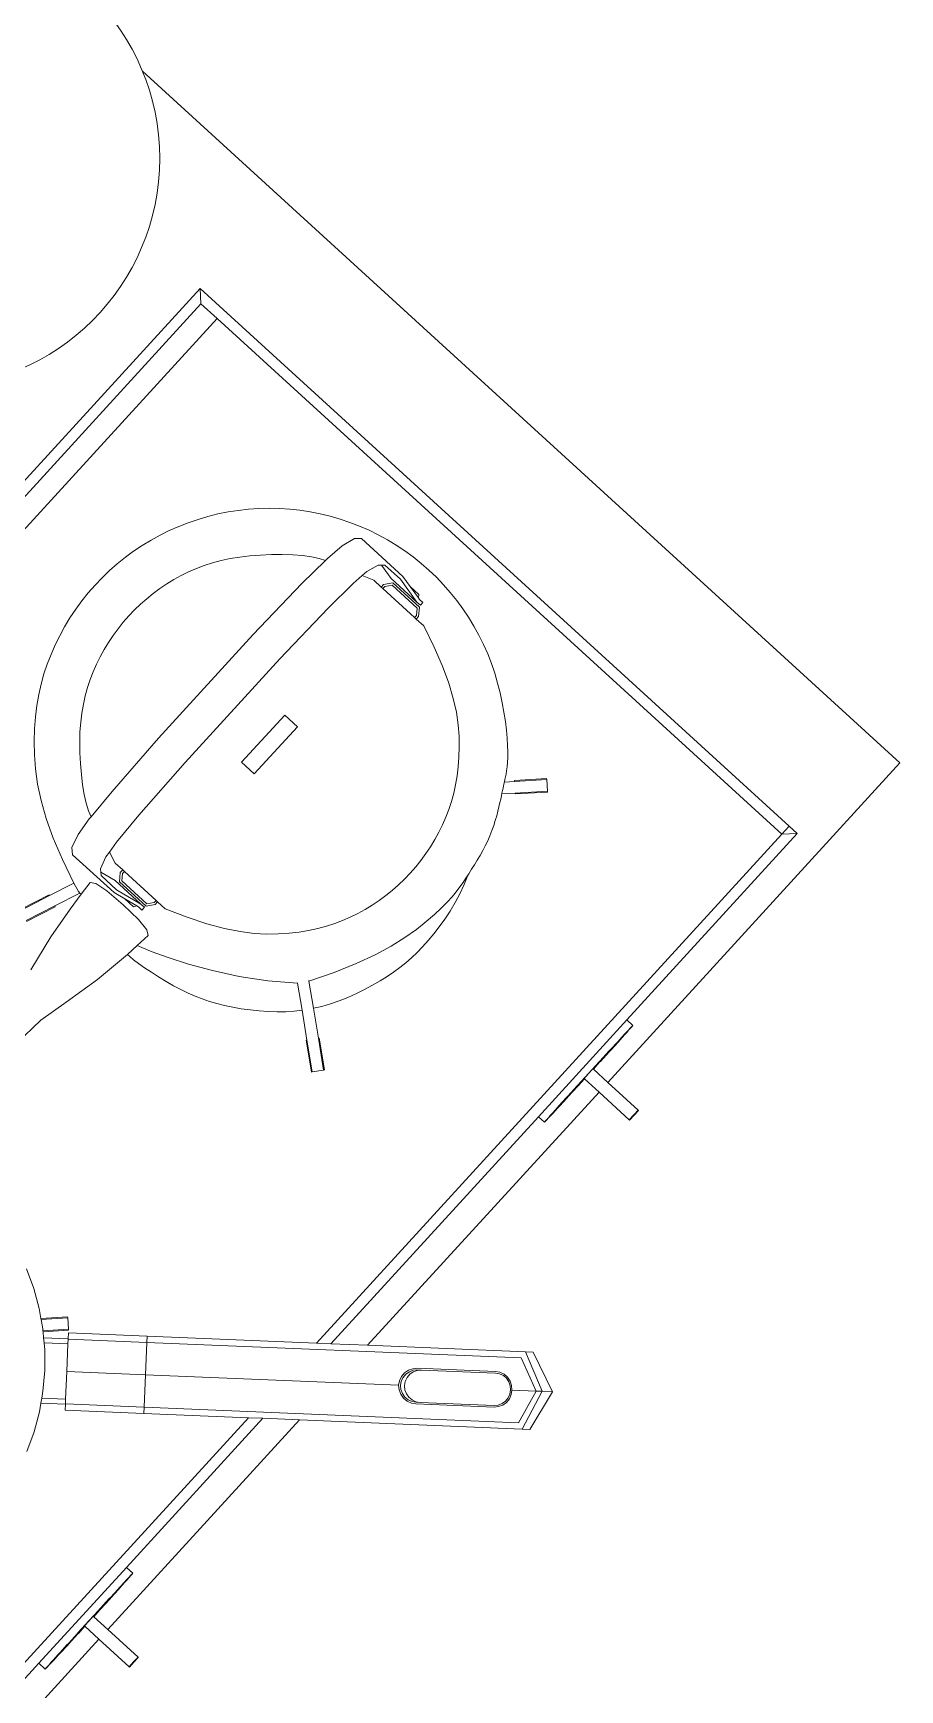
# Model space of a CAD drawing. Header units: metres. Extents: x 750 to 3116, y -341 to 1465.
# Drawn here: x 1589.602 to 1590.042, y 763.517 to 764.359 of the extents above; entities that cross this region are included whole.
import ezdxf

# ---------------------------------------------------------------- set-up
doc = ezdxf.new("R2010")
doc.units = ezdxf.units.M
doc.layers.add('Furniture', color=44, linetype='Continuous', lineweight=5)

# ---------------------------------------------------------------- blocks, each defined once
blk = doc.blocks.new('tea counter')
at = {"layer": 'Furniture'}
for p, q in [((11493480.83114, 4446056.69714), (11493480.83936, 4446056.71789)), ((11493480.86122, 4446056.7224), (11493480.83936, 4446056.71789)), ((11493480.84269, 4446056.71392), (11493480.83936, 4446056.71789)), ((11493480.86377, 4446056.71936), (11493480.84269, 4446056.71392)), ((11493480.84472, 4446056.7115), (11493480.86258, 4446056.71585)), ((11493480.86377, 4446056.71936), (11493480.86122, 4446056.7224)), ((11493480.98502, 4446056.57007), (11493480.86258, 4446056.71585)), ((11493480.86377, 4446056.71936), (11493480.93659, 4446056.63266)), ((11493480.83369, 4446056.6941), (11493480.84269, 4446056.71392)), ((11493480.84472, 4446056.7115), (11493480.83736, 4446056.69467)), ((11493480.84472, 4446056.7115), (11493480.84269, 4446056.71392)), ((11493480.84472, 4446056.7115), (11493480.8526, 4446056.70212)), ((11493480.8493, 4446056.69612), (11493480.84985, 4446056.69838)), ((11493480.84985, 4446056.69838), (11493480.85097, 4446056.70042)), ((11493480.85157, 4446056.70003), (11493480.85055, 4446056.69816)), ((11493480.85097, 4446056.70042), (11493480.8526, 4446056.70212)), ((11493480.85306, 4446056.70157), (11493480.85157, 4446056.70003)), ((11493480.8526, 4446056.70212), (11493480.85455, 4446056.70343)), ((11493480.85484, 4446056.70277), (11493480.85306, 4446056.70157)), ((11493480.85455, 4446056.70343), (11493480.85676, 4446056.70419)), ((11493480.85685, 4446056.70346), (11493480.85484, 4446056.70277)), ((11493480.85676, 4446056.70419), (11493480.85908, 4446056.70433)), ((11493480.85897, 4446056.70359), (11493480.85685, 4446056.70346)), ((11493480.86104, 4446056.70316), (11493480.85897, 4446056.70359)), ((11493480.85908, 4446056.70433), (11493480.86136, 4446056.70386)), ((11493480.86293, 4446056.70219), (11493480.86104, 4446056.70316)), ((11493480.86136, 4446056.70386), (11493480.86343, 4446056.7028)), ((11493480.8645, 4446056.70076), (11493480.86293, 4446056.70219)), ((11493480.86343, 4446056.7028), (11493480.86512, 4446056.70126)), ((11493480.88871, 4446056.67193), (11493480.8645, 4446056.70076)), ((11493480.86512, 4446056.70126), (11493480.89067, 4446056.67084)), ((11493480.83369, 4446056.6941), (11493480.83114, 4446056.69714)), ((11493480.83369, 4446056.6941), (11493480.88529, 4446056.63266)), ((11493480.9598, 4446056.54889), (11493480.83736, 4446056.69467)), ((11493480.84938, 4446056.6938), (11493480.8493, 4446056.69612)), ((11493480.85006, 4446056.69157), (11493480.84938, 4446056.6938)), ((11493480.85055, 4446056.69816), (11493480.85005, 4446056.6961)), ((11493480.85005, 4446056.6961), (11493480.85012, 4446056.69399)), ((11493480.85129, 4446056.68964), (11493480.85006, 4446056.69157)), ((11493480.85012, 4446056.69399), (11493480.85075, 4446056.69196)), ((11493480.85075, 4446056.69196), (11493480.85189, 4446056.69017)), ((11493480.85189, 4446056.69017), (11493480.8761, 4446056.66134)), ((11493480.87684, 4446056.65922), (11493480.85129, 4446056.68964)), ((11493480.88871, 4446056.67193), (11493480.88986, 4446056.67012)), ((11493480.88998, 4446056.67042), (11493480.88871, 4446056.67193)), ((11493480.88986, 4446056.67012), (11493480.89051, 4446056.66808)), ((11493480.89114, 4446056.66861), (11493480.88998, 4446056.67042)), ((11493480.8906, 4446056.66593), (11493480.89014, 4446056.66383)), ((11493480.89051, 4446056.66808), (11493480.8906, 4446056.66593)), ((11493480.89067, 4446056.67084), (11493480.8919, 4446056.6689)), ((11493480.89179, 4446056.66655), (11493480.89114, 4446056.66861)), ((11493480.8919, 4446056.66438), (11493480.89179, 4446056.66655)), ((11493480.8919, 4446056.6689), (11493480.89262, 4446056.66664)), ((11493480.89262, 4446056.66664), (11493480.89274, 4446056.66426)), ((11493480.87737, 4446056.65982), (11493480.8761, 4446056.66134)), ((11493480.87768, 4446056.65989), (11493480.8761, 4446056.66134)), ((11493480.87854, 4446056.65767), (11493480.87684, 4446056.65922)), ((11493480.87737, 4446056.65982), (11493480.87896, 4446056.65838)), ((11493480.87959, 4446056.6589), (11493480.87768, 4446056.65989)), ((11493480.88064, 4446056.65658), (11493480.87854, 4446056.65767)), ((11493480.87896, 4446056.65838), (11493480.88087, 4446056.65738)), ((11493480.88168, 4446056.65844), (11493480.87959, 4446056.6589)), ((11493480.88296, 4446056.65605), (11493480.88064, 4446056.65658)), ((11493480.88087, 4446056.65738), (11493480.88298, 4446056.6569)), ((11493480.88383, 4446056.65854), (11493480.88168, 4446056.65844)), ((11493480.88298, 4446056.6569), (11493480.88515, 4446056.65696)), ((11493480.88588, 4446056.65919), (11493480.88383, 4446056.65854)), ((11493480.88515, 4446056.65696), (11493480.88723, 4446056.65758)), ((11493480.88762, 4446056.65679), (11493480.88534, 4446056.65612)), ((11493480.88769, 4446056.66034), (11493480.88588, 4446056.65919)), ((11493480.88723, 4446056.65758), (11493480.88908, 4446056.65869)), ((11493480.88964, 4446056.65802), (11493480.88762, 4446056.65679)), ((11493480.88914, 4446056.66193), (11493480.88769, 4446056.66034)), ((11493480.88908, 4446056.65869), (11493480.8905, 4446056.66032)), ((11493480.89014, 4446056.66383), (11493480.88914, 4446056.66193)), ((11493480.8912, 4446056.6598), (11493480.88964, 4446056.65802)), ((11493480.88964, 4446056.65802), (11493480.97241, 4446056.55948)), ((11493480.8905, 4446056.66032), (11493480.89146, 4446056.66226)), ((11493480.89226, 4446056.66193), (11493480.8912, 4446056.6598)), ((11493480.89146, 4446056.66226), (11493480.8919, 4446056.66438)), ((11493480.89274, 4446056.66426), (11493480.89226, 4446056.66193)), ((11493480.70434, 4446056.6535), (11493480.70434, 4446056.6537)), ((11493480.70767, 4446056.6537), (11493480.70434, 4446056.6537)), ((11493480.70434, 4446056.6535), (11493480.70767, 4446056.65349)), ((11493480.70434, 4446056.6535), (11493480.70434, 4446056.63266)), ((11493480.71101, 4446056.6537), (11493480.70767, 4446056.6537)), ((11493480.70767, 4446056.65349), (11493480.71101, 4446056.6535)), ((11493480.71101, 4446056.6537), (11493480.71101, 4446056.6535)), ((11493480.71101, 4446056.6535), (11493480.71101, 4446056.63266)), ((11493480.88534, 4446056.65612), (11493480.88296, 4446056.65605)), ((11493481.08421, 4446056.65371), (11493481.08091, 4446056.6537)), ((11493481.08091, 4446056.6535), (11493481.08091, 4446056.6537)), ((11493481.08091, 4446056.6535), (11493481.08421, 4446056.6535)), ((11493481.08091, 4446056.6535), (11493481.08091, 4446056.63266)), ((11493481.08751, 4446056.6537), (11493481.08421, 4446056.65371)), ((11493481.08421, 4446056.6535), (11493481.08751, 4446056.6535)), ((11493481.08751, 4446056.6537), (11493481.08751, 4446056.6535)), ((11493481.08751, 4446056.6535), (11493481.08751, 4446056.63266)), ((11493480.48448, 4446056.11161), (11493480.48448, 4446056.63266)), ((11493480.70434, 4446056.63266), (11493480.48448, 4446056.63266)), ((11493480.70434, 4446056.63266), (11493480.70434, 4446056.6227)), ((11493480.88529, 4446056.63266), (11493480.71101, 4446056.63266)), ((11493480.71101, 4446056.63266), (11493480.71101, 4446056.6227)), ((11493480.88529, 4446056.63266), (11493480.8973, 4446056.61837)), ((11493481.08091, 4446056.63266), (11493480.93659, 4446056.63266)), ((11493480.93659, 4446056.63266), (11493480.9486, 4446056.61837)), ((11493481.08091, 4446056.63266), (11493481.08091, 4446056.62298)), ((11493481.08751, 4446056.63266), (11493481.08751, 4446056.62298)), ((11493481.08751, 4446056.63266), (11493481.66083, 4446056.63266)), ((11493480.67883, 4446056.62261), (11493480.67765, 4446056.62256)), ((11493480.68076, 4446056.62261), (11493480.67883, 4446056.62261)), ((11493480.68413, 4446056.62265), (11493480.68076, 4446056.62261)), ((11493480.6857, 4446056.62265), (11493480.68413, 4446056.62265)), ((11493480.69102, 4446056.62269), (11493480.6857, 4446056.62265)), ((11493480.69213, 4446056.62267), (11493480.69102, 4446056.62269)), ((11493480.69905, 4446056.62271), (11493480.69213, 4446056.62267)), ((11493480.69511, 4446056.62259), (11493480.69879, 4446056.62261)), ((11493480.69879, 4446056.62261), (11493480.70308, 4446056.62262)), ((11493480.69963, 4446056.62269), (11493480.69905, 4446056.62271)), ((11493480.70434, 4446056.6227), (11493480.69963, 4446056.62269)), ((11493480.70308, 4446056.62262), (11493480.70434, 4446056.62262)), ((11493480.70434, 4446056.6227), (11493480.70434, 4446056.62262)), ((11493480.70434, 4446056.62262), (11493480.70434, 4446056.62241)), ((11493480.71572, 4446056.62269), (11493480.71101, 4446056.6227)), ((11493480.71101, 4446056.6227), (11493480.71101, 4446056.62262)), ((11493480.71101, 4446056.62262), (11493480.71227, 4446056.62262)), ((11493480.71101, 4446056.62262), (11493480.71101, 4446056.62241)), ((11493480.71227, 4446056.62262), (11493480.71656, 4446056.62261)), ((11493480.71629, 4446056.62271), (11493480.71572, 4446056.62269)), ((11493480.72322, 4446056.62267), (11493480.71629, 4446056.62271)), ((11493480.71656, 4446056.62261), (11493480.72023, 4446056.62259)), ((11493480.72433, 4446056.62269), (11493480.72322, 4446056.62267)), ((11493480.72965, 4446056.62265), (11493480.72433, 4446056.62269)), ((11493480.73122, 4446056.62265), (11493480.72965, 4446056.62265)), ((11493480.73459, 4446056.62261), (11493480.73122, 4446056.62265)), ((11493480.73652, 4446056.62261), (11493480.73459, 4446056.62261)), ((11493480.7377, 4446056.62256), (11493480.73652, 4446056.62261)), ((11493481.05233, 4446056.62285), (11493481.05121, 4446056.6228)), ((11493481.05121, 4446056.61837), (11493481.05121, 4446056.6228)), ((11493481.05121, 4446056.6228), (11493481.05233, 4446056.62275)), ((11493481.05446, 4446056.62284), (11493481.05233, 4446056.62285)), ((11493481.05233, 4446056.62275), (11493481.05446, 4446056.62275)), ((11493481.05446, 4446056.62284), (11493481.05341, 4446056.6228)), ((11493481.05341, 4446056.6228), (11493481.05446, 4446056.62275)), ((11493481.05563, 4446056.6229), (11493481.05446, 4446056.62284)), ((11493481.05446, 4446056.62275), (11493481.05563, 4446056.6227)), ((11493481.05754, 4446056.62289), (11493481.05563, 4446056.6229)), ((11493481.05563, 4446056.6227), (11493481.05754, 4446056.62271)), ((11493481.06087, 4446056.62294), (11493481.05754, 4446056.62289)), ((11493481.05754, 4446056.62271), (11493481.06087, 4446056.62266)), ((11493481.06243, 4446056.62293), (11493481.06087, 4446056.62294)), ((11493481.06087, 4446056.62266), (11493481.06243, 4446056.62267)), ((11493481.06771, 4446056.62297), (11493481.06243, 4446056.62293)), ((11493481.06243, 4446056.62267), (11493481.06771, 4446056.62263)), ((11493481.06661, 4446056.6228), (11493481.06721, 4446056.62282)), ((11493481.06721, 4446056.62277), (11493481.06661, 4446056.6228)), ((11493481.06721, 4446056.62282), (11493481.06897, 4446056.62285)), ((11493481.06897, 4446056.62275), (11493481.06721, 4446056.62277)), ((11493481.06881, 4446056.62296), (11493481.06771, 4446056.62297)), ((11493481.06771, 4446056.62263), (11493481.06881, 4446056.62264)), ((11493481.07567, 4446056.62299), (11493481.06881, 4446056.62296)), ((11493481.06881, 4446056.62264), (11493481.07567, 4446056.62261)), ((11493481.06897, 4446056.62285), (11493481.07177, 4446056.62287)), ((11493481.07177, 4446056.62272), (11493481.06897, 4446056.62275)), ((11493481.07177, 4446056.62287), (11493481.07541, 4446056.62289)), ((11493481.07541, 4446056.62271), (11493481.07177, 4446056.62272)), ((11493481.07541, 4446056.62289), (11493481.07966, 4446056.6229)), ((11493481.07966, 4446056.6227), (11493481.07541, 4446056.62271)), ((11493481.07624, 4446056.62297), (11493481.07567, 4446056.62299)), ((11493481.07567, 4446056.62261), (11493481.07624, 4446056.62262)), ((11493481.08091, 4446056.62298), (11493481.07624, 4446056.62297)), ((11493481.07624, 4446056.62262), (11493481.08421, 4446056.6226)), ((11493481.07966, 4446056.6229), (11493481.08091, 4446056.6229)), ((11493481.08091, 4446056.6227), (11493481.07966, 4446056.6227)), ((11493481.08091, 4446056.62298), (11493481.08091, 4446056.6229)), ((11493481.08091, 4446056.6229), (11493481.08091, 4446056.6227)), ((11493481.08421, 4446056.62269), (11493481.08091, 4446056.6227)), ((11493481.08751, 4446056.6227), (11493481.08421, 4446056.62269)), ((11493481.08421, 4446056.6226), (11493481.09218, 4446056.62262)), ((11493481.09218, 4446056.62297), (11493481.08751, 4446056.62298)), ((11493481.08751, 4446056.62298), (11493481.08751, 4446056.6229)), ((11493481.08751, 4446056.6229), (11493481.08877, 4446056.6229)), ((11493481.08751, 4446056.6229), (11493481.08751, 4446056.6227)), ((11493481.08877, 4446056.6227), (11493481.08751, 4446056.6227)), ((11493481.08877, 4446056.6229), (11493481.09301, 4446056.62289)), ((11493481.09301, 4446056.62271), (11493481.08877, 4446056.6227)), ((11493481.09275, 4446056.62299), (11493481.09218, 4446056.62297)), ((11493481.09218, 4446056.62262), (11493481.09275, 4446056.62261)), ((11493481.09961, 4446056.62296), (11493481.09275, 4446056.62299)), ((11493481.09275, 4446056.62261), (11493481.09961, 4446056.62264)), ((11493481.09301, 4446056.62289), (11493481.09666, 4446056.62287)), ((11493481.09666, 4446056.62272), (11493481.09301, 4446056.62271)), ((11493481.09666, 4446056.62287), (11493481.09946, 4446056.62285)), ((11493481.09946, 4446056.62275), (11493481.09666, 4446056.62272)), ((11493481.09946, 4446056.62285), (11493481.10121, 4446056.62282)), ((11493481.10121, 4446056.62277), (11493481.09946, 4446056.62275)), ((11493481.10071, 4446056.62297), (11493481.09961, 4446056.62296)), ((11493481.09961, 4446056.62264), (11493481.10071, 4446056.62263)), ((11493481.10599, 4446056.62293), (11493481.10071, 4446056.62297)), ((11493481.10071, 4446056.62263), (11493481.10599, 4446056.62267)), ((11493481.10121, 4446056.62282), (11493481.10181, 4446056.6228)), ((11493481.10181, 4446056.6228), (11493481.10121, 4446056.62277)), ((11493481.10755, 4446056.62294), (11493481.10599, 4446056.62293)), ((11493481.10599, 4446056.62267), (11493481.10755, 4446056.62266)), ((11493481.11089, 4446056.62289), (11493481.10755, 4446056.62294)), ((11493481.10755, 4446056.62266), (11493481.11089, 4446056.62271)), ((11493481.11279, 4446056.6229), (11493481.11089, 4446056.62289)), ((11493481.11089, 4446056.62271), (11493481.11279, 4446056.6227)), ((11493481.11397, 4446056.62284), (11493481.11279, 4446056.6229)), ((11493481.11279, 4446056.6227), (11493481.11397, 4446056.62275)), ((11493481.11609, 4446056.62285), (11493481.11397, 4446056.62284)), ((11493481.11502, 4446056.6228), (11493481.11397, 4446056.62284)), ((11493481.11397, 4446056.62275), (11493481.11502, 4446056.6228)), ((11493481.11397, 4446056.62275), (11493481.11609, 4446056.62275)), ((11493481.11722, 4446056.6228), (11493481.11609, 4446056.62285)), ((11493481.11609, 4446056.62275), (11493481.11722, 4446056.6228)), ((11493481.11722, 4446056.61837), (11493481.11722, 4446056.6228)), ((11493480.54615, 4446056.6128), (11493480.54615, 4446056.61837)), ((11493480.55171, 4446056.6128), (11493480.54615, 4446056.61837)), ((11493480.67437, 4446056.61837), (11493480.54615, 4446056.61837)), ((11493480.67551, 4446056.62257), (11493480.67437, 4446056.62252)), ((11493480.67437, 4446056.61837), (11493480.67437, 4446056.62252)), ((11493480.67437, 4446056.62252), (11493480.67551, 4446056.62247)), ((11493480.74098, 4446056.61837), (11493480.67437, 4446056.61837)), ((11493480.67765, 4446056.62256), (11493480.67551, 4446056.62257)), ((11493480.67551, 4446056.62247), (11493480.67765, 4446056.62247)), ((11493480.67765, 4446056.62256), (11493480.67659, 4446056.62252)), ((11493480.67659, 4446056.62252), (11493480.67765, 4446056.62247)), ((11493480.67765, 4446056.62247), (11493480.67883, 4446056.62242)), ((11493480.67883, 4446056.62242), (11493480.68076, 4446056.62242)), ((11493480.68076, 4446056.62242), (11493480.68413, 4446056.62238)), ((11493480.68413, 4446056.62238), (11493480.6857, 4446056.62239)), ((11493480.6857, 4446056.62239), (11493480.69102, 4446056.62235)), ((11493480.68991, 4446056.62252), (11493480.69052, 4446056.62254)), ((11493480.69052, 4446056.62249), (11493480.68991, 4446056.62252)), ((11493480.69052, 4446056.62254), (11493480.69229, 4446056.62257)), ((11493480.69229, 4446056.62246), (11493480.69052, 4446056.62249)), ((11493480.69102, 4446056.62235), (11493480.69213, 4446056.62236)), ((11493480.69213, 4446056.62236), (11493480.69905, 4446056.62233)), ((11493480.69229, 4446056.62257), (11493480.69511, 4446056.62259)), ((11493480.69511, 4446056.62244), (11493480.69229, 4446056.62246)), ((11493480.69879, 4446056.62243), (11493480.69511, 4446056.62244)), ((11493480.70308, 4446056.62242), (11493480.69879, 4446056.62243)), ((11493480.69905, 4446056.62233), (11493480.69963, 4446056.62234)), ((11493480.69963, 4446056.62234), (11493480.70767, 4446056.62232)), ((11493480.70434, 4446056.62241), (11493480.70308, 4446056.62242)), ((11493480.70767, 4446056.62241), (11493480.70434, 4446056.62241)), ((11493480.71101, 4446056.62241), (11493480.70767, 4446056.62241)), ((11493480.70767, 4446056.62232), (11493480.71572, 4446056.62234)), ((11493480.71227, 4446056.62242), (11493480.71101, 4446056.62241)), ((11493480.71656, 4446056.62243), (11493480.71227, 4446056.62242)), ((11493480.71572, 4446056.62234), (11493480.71629, 4446056.62233)), ((11493480.71629, 4446056.62233), (11493480.72322, 4446056.62236)), ((11493480.72023, 4446056.62244), (11493480.71656, 4446056.62243)), ((11493480.72023, 4446056.62259), (11493480.72306, 4446056.62257)), ((11493480.72306, 4446056.62246), (11493480.72023, 4446056.62244)), ((11493480.72306, 4446056.62257), (11493480.72483, 4446056.62254)), ((11493480.72483, 4446056.62249), (11493480.72306, 4446056.62246)), ((11493480.72322, 4446056.62236), (11493480.72433, 4446056.62235)), ((11493480.72433, 4446056.62235), (11493480.72965, 4446056.62239)), ((11493480.72483, 4446056.62254), (11493480.72544, 4446056.62252)), ((11493480.72544, 4446056.62252), (11493480.72483, 4446056.62249)), ((11493480.72965, 4446056.62239), (11493480.73122, 4446056.62238)), ((11493480.73122, 4446056.62238), (11493480.73459, 4446056.62242)), ((11493480.73459, 4446056.62242), (11493480.73652, 4446056.62242)), ((11493480.73652, 4446056.62242), (11493480.7377, 4446056.62247)), ((11493480.73984, 4446056.62257), (11493480.7377, 4446056.62256)), ((11493480.73876, 4446056.62252), (11493480.7377, 4446056.62256)), ((11493480.7377, 4446056.62247), (11493480.73876, 4446056.62252)), ((11493480.7377, 4446056.62247), (11493480.73984, 4446056.62247)), ((11493480.74098, 4446056.62252), (11493480.73984, 4446056.62257)), ((11493480.73984, 4446056.62247), (11493480.74098, 4446056.62252)), ((11493480.74098, 4446056.61837), (11493480.74098, 4446056.62252)), ((11493480.8973, 4446056.61837), (11493480.74098, 4446056.61837)), ((11493480.8973, 4446056.61837), (11493480.90197, 4446056.6128)), ((11493481.05121, 4446056.61837), (11493480.9486, 4446056.61837)), ((11493480.9486, 4446056.61837), (11493480.95327, 4446056.6128)), ((11493481.11722, 4446056.61837), (11493481.05121, 4446056.61837)), ((11493481.11722, 4446056.61837), (11493481.24998, 4446056.61837)), ((11493480.54615, 4446056.6128), (11493480.54615, 4446056.20766)), ((11493480.55171, 4446056.6128), (11493480.54615, 4446056.6128)), ((11493480.55171, 4446056.6128), (11493480.90197, 4446056.6128)), ((11493480.55171, 4446056.22434), (11493480.55171, 4446056.6128)), ((11493480.90197, 4446056.6128), (11493480.95737, 4446056.54685)), ((11493480.95327, 4446056.6128), (11493481.2331, 4446056.6128)), ((11493480.95327, 4446056.6128), (11493480.98745, 4446056.57211)), ((11493480.98745, 4446056.57211), (11493480.98502, 4446056.57007)), ((11493480.98745, 4446056.57211), (11493481.01318, 4446056.54148)), ((11493480.98502, 4446056.57007), (11493480.97241, 4446056.55948)), ((11493481.01075, 4446056.53943), (11493480.98502, 4446056.57007)), ((11493480.9598, 4446056.54889), (11493480.97241, 4446056.55948)), ((11493480.97241, 4446056.55948), (11493480.99814, 4446056.52884)), ((11493480.95737, 4446056.54685), (11493480.9598, 4446056.54889)), ((11493480.95737, 4446056.54685), (11493480.9831, 4446056.51621)), ((11493480.98553, 4446056.51825), (11493480.9598, 4446056.54889)), ((11493481.00896, 4446056.53793), (11493481.01075, 4446056.53943)), ((11493481.01075, 4446056.53943), (11493481.01089, 4446056.53955)), ((11493481.01089, 4446056.53955), (11493481.01318, 4446056.54148)), ((11493481.01089, 4446056.53955), (11493481.01891, 4446056.53001)), ((11493481.03204, 4446056.53729), (11493481.04181, 4446056.54134)), ((11493480.99814, 4446056.52884), (11493481.00896, 4446056.53793)), ((11493481.00896, 4446056.53793), (11493481.01676, 4446056.52864)), ((11493481.01676, 4446056.52864), (11493481.01891, 4446056.53001)), ((11493481.01891, 4446056.53001), (11493481.02266, 4446056.5324)), ((11493481.02266, 4446056.5324), (11493481.03204, 4446056.53729)), ((11493480.78656, 4446056.50926), (11493480.79672, 4446056.52216)), ((11493480.78693, 4446056.50897), (11493480.79708, 4446056.52187)), ((11493480.79708, 4446056.52187), (11493480.79672, 4446056.52216)), ((11493480.79708, 4446056.52187), (11493480.80169, 4446056.51824)), ((11493480.98732, 4446056.51976), (11493480.99814, 4446056.52884)), ((11493481.00535, 4446056.52027), (11493481.01374, 4446056.52671)), ((11493481.01374, 4446056.52671), (11493481.01676, 4446056.52864)), ((11493480.80169, 4446056.51824), (11493480.79152, 4446056.50532)), ((11493480.80204, 4446056.51794), (11493480.79188, 4446056.50504)), ((11493480.80169, 4446056.51824), (11493480.80204, 4446056.51794)), ((11493480.80206, 4446056.51796), (11493480.80169, 4446056.51824)), ((11493480.80206, 4446056.51796), (11493480.80204, 4446056.51794)), ((11493480.97767, 4446056.51079), (11493480.98175, 4446056.515)), ((11493480.98175, 4446056.515), (11493480.98207, 4446056.51533)), ((11493480.98175, 4446056.515), (11493480.98209, 4446056.51531)), ((11493480.98175, 4446056.515), (11493480.99104, 4446056.506)), ((11493480.98209, 4446056.51531), (11493480.98207, 4446056.51533)), ((11493480.98209, 4446056.51531), (11493480.99135, 4446056.50634)), ((11493480.9831, 4446056.51621), (11493480.98539, 4446056.51813)), ((11493480.98539, 4446056.51813), (11493480.98553, 4446056.51825)), ((11493480.98539, 4446056.51813), (11493480.9934, 4446056.50859)), ((11493480.98553, 4446056.51825), (11493480.98732, 4446056.51976)), ((11493480.98732, 4446056.51976), (11493480.99512, 4446056.51047)), ((11493480.99755, 4446056.51311), (11493481.00535, 4446056.52027)), ((11493480.6117, 4446056.50592), (11493480.61137, 4446056.50559)), ((11493480.62317, 4446056.49416), (11493480.61137, 4446056.50559)), ((11493480.6117, 4446056.50592), (11493480.61578, 4446056.51014)), ((11493480.62349, 4446056.49449), (11493480.6117, 4446056.50592)), ((11493480.61578, 4446056.51014), (11493480.6161, 4446056.51047)), ((11493480.61578, 4446056.51014), (11493480.61612, 4446056.51045)), ((11493480.61578, 4446056.51014), (11493480.62759, 4446056.49869)), ((11493480.6161, 4446056.51047), (11493480.61612, 4446056.51045)), ((11493480.61612, 4446056.51045), (11493480.62791, 4446056.49902)), ((11493480.77738, 4446056.49684), (11493480.78693, 4446056.50897)), ((11493480.79152, 4446056.50532), (11493480.78203, 4446056.49326)), ((11493480.78693, 4446056.50897), (11493480.78656, 4446056.50926)), ((11493480.79152, 4446056.50532), (11493480.79188, 4446056.50504)), ((11493480.97767, 4446056.51079), (11493480.97734, 4446056.51045)), ((11493480.9871, 4446056.501), (11493480.97734, 4446056.51045)), ((11493480.98738, 4446056.50137), (11493480.97767, 4446056.51079)), ((11493480.98738, 4446056.50137), (11493480.9904, 4446056.50531)), ((11493480.9904, 4446056.50531), (11493480.99104, 4446056.506)), ((11493480.99104, 4446056.506), (11493480.99135, 4446056.50634)), ((11493480.99135, 4446056.50634), (11493480.9934, 4446056.50859)), ((11493480.9934, 4446056.50859), (11493480.99512, 4446056.51047)), ((11493480.99512, 4446056.51047), (11493480.99755, 4446056.51311)), ((11493480.62759, 4446056.49869), (11493480.62791, 4446056.49902)), ((11493480.62759, 4446056.49869), (11493480.63243, 4446056.494)), ((11493480.77738, 4446056.49684), (11493480.76873, 4446056.48585)), ((11493480.97829, 4446056.48799), (11493480.98397, 4446056.49691)), ((11493480.98397, 4446056.49691), (11493480.9871, 4446056.501)), ((11493480.9871, 4446056.501), (11493480.98738, 4446056.50137)), ((11493480.62349, 4446056.49449), (11493480.62317, 4446056.49416)), ((11493480.62715, 4446056.49095), (11493480.62349, 4446056.49449)), ((11493480.78203, 4446056.49326), (11493480.77346, 4446056.48237)), ((11493480.9734, 4446056.4786), (11493480.97829, 4446056.48799)), ((11493480.76854, 4446056.48561), (11493480.76873, 4446056.48585)), ((11493480.77346, 4446056.48237), (11493480.77328, 4446056.48213)), ((11493480.59618, 4446056.40199), (11493480.59618, 4446056.40714)), ((11493480.79086, 4446056.40714), (11493480.79086, 4446056.40199)), ((11493480.80511, 4446056.40749), (11493480.80411, 4446056.40083)), ((11493480.80678, 4446056.40994), (11493480.80511, 4446056.40749)), ((11493480.81415, 4446056.40925), (11493480.80678, 4446056.40994)), ((11493480.82092, 4446056.40861), (11493480.81415, 4446056.40925)), ((11493480.82355, 4446056.40836), (11493480.82092, 4446056.40861)), ((11493480.8405, 4446056.40601), (11493480.82355, 4446056.40836)), ((11493480.8405, 4446056.40601), (11493480.85983, 4446056.40216)), ((11493480.5875, 4446056.39559), (11493480.58606, 4446056.39462)), ((11493480.58606, 4446056.38866), (11493480.5875, 4446056.39559)), ((11493480.58958, 4446056.39648), (11493480.58665, 4446056.38242)), ((11493480.5875, 4446056.39559), (11493480.58769, 4446056.39649)), ((11493480.58769, 4446056.39884), (11493480.58958, 4446056.39884)), ((11493480.58769, 4446056.39884), (11493480.58769, 4446056.39649)), ((11493480.58958, 4446056.39884), (11493480.58958, 4446056.39648)), ((11493480.58958, 4446056.37874), (11493480.58958, 4446056.39648)), ((11493480.59438, 4446056.40199), (11493480.59059, 4446056.39916)), ((11493480.59059, 4446056.39916), (11493480.59059, 4446056.38079)), ((11493480.59173, 4446056.39859), (11493480.59475, 4446056.40086)), ((11493480.59173, 4446056.38136), (11493480.59173, 4446056.39859)), ((11493480.59618, 4446056.40199), (11493480.59438, 4446056.40199)), ((11493480.59475, 4446056.40086), (11493480.59618, 4446056.40086)), ((11493480.59618, 4446056.40086), (11493480.59618, 4446056.40199)), ((11493480.59618, 4446056.37909), (11493480.59618, 4446056.40086)), ((11493480.79086, 4446056.40199), (11493480.79266, 4446056.40199)), ((11493480.79086, 4446056.40199), (11493480.79086, 4446056.40086)), ((11493480.79228, 4446056.40086), (11493480.79086, 4446056.40086)), ((11493480.79086, 4446056.40086), (11493480.79086, 4446056.37909)), ((11493480.79531, 4446056.39859), (11493480.79228, 4446056.40086)), ((11493480.79644, 4446056.39916), (11493480.79266, 4446056.40199)), ((11493480.79531, 4446056.38136), (11493480.79531, 4446056.39859)), ((11493480.79644, 4446056.38079), (11493480.79644, 4446056.39916)), ((11493480.79934, 4446056.39884), (11493480.79745, 4446056.39884)), ((11493480.79745, 4446056.39884), (11493480.79745, 4446056.39648)), ((11493480.80038, 4446056.38242), (11493480.79745, 4446056.39648)), ((11493480.79745, 4446056.37874), (11493480.79745, 4446056.39648)), ((11493480.79934, 4446056.39884), (11493480.79934, 4446056.39649)), ((11493480.79934, 4446056.39649), (11493480.79953, 4446056.39558)), ((11493480.79953, 4446056.39558), (11493480.80097, 4446056.39462)), ((11493480.79953, 4446056.39558), (11493480.80097, 4446056.38873)), ((11493480.80411, 4446056.40083), (11493480.80377, 4446056.38997)), ((11493480.85983, 4446056.40216), (11493480.87518, 4446056.39873)), ((11493480.89225, 4446056.39758), (11493480.87518, 4446056.39873)), ((11493480.58476, 4446056.38243), (11493480.58606, 4446056.38866)), ((11493480.58606, 4446056.39462), (11493480.58606, 4446056.38866)), ((11493480.6773, 4446056.39432), (11493480.6773, 4446056.38562)), ((11493480.6773, 4446056.39432), (11493480.70974, 4446056.39432)), ((11493480.70974, 4446056.39432), (11493480.70974, 4446056.38562)), ((11493480.80097, 4446056.38873), (11493480.80097, 4446056.39462)), ((11493480.80097, 4446056.38869), (11493480.80097, 4446056.38873)), ((11493480.80097, 4446056.38869), (11493480.80228, 4446056.38243)), ((11493480.80377, 4446056.38997), (11493480.80411, 4446056.37912)), ((11493480.58476, 4446056.35393), (11493480.58476, 4446056.38243)), ((11493480.58665, 4446056.37172), (11493480.58665, 4446056.38242)), ((11493480.58785, 4446056.37041), (11493480.58958, 4446056.37874)), ((11493480.59059, 4446056.38079), (11493480.59438, 4446056.37795)), ((11493480.59475, 4446056.37909), (11493480.59173, 4446056.38136)), ((11493480.59618, 4446056.37909), (11493480.59475, 4446056.37909)), ((11493480.59618, 4446056.37795), (11493480.59618, 4446056.37909)), ((11493480.6773, 4446056.38562), (11493480.70974, 4446056.38562)), ((11493480.79086, 4446056.37909), (11493480.79228, 4446056.37909)), ((11493480.79086, 4446056.37909), (11493480.79086, 4446056.37795)), ((11493480.79531, 4446056.38136), (11493480.79228, 4446056.37909)), ((11493480.79644, 4446056.38079), (11493480.79266, 4446056.37795)), ((11493480.79745, 4446056.37874), (11493480.79919, 4446056.37041)), ((11493480.80038, 4446056.37172), (11493480.80038, 4446056.38242)), ((11493480.80228, 4446056.38243), (11493480.80228, 4446056.35393)), ((11493480.80411, 4446056.37912), (11493480.80511, 4446056.37246)), ((11493480.58665, 4446056.37172), (11493480.58785, 4446056.37041)), ((11493480.58785, 4446056.37041), (11493480.58893, 4446056.36921)), ((11493480.59618, 4446056.37795), (11493480.59438, 4446056.37795)), ((11493480.59618, 4446056.37281), (11493480.59618, 4446056.37795)), ((11493480.59835, 4446056.36686), (11493480.59618, 4446056.37281)), ((11493480.79086, 4446056.37281), (11493480.78869, 4446056.36686)), ((11493480.79086, 4446056.37795), (11493480.79266, 4446056.37795)), ((11493480.79086, 4446056.37795), (11493480.79086, 4446056.37281)), ((11493480.7981, 4446056.36921), (11493480.79919, 4446056.37041)), ((11493480.79919, 4446056.37041), (11493480.80038, 4446056.37172)), ((11493480.80511, 4446056.37246), (11493480.80678, 4446056.37001)), ((11493480.81415, 4446056.3707), (11493480.80678, 4446056.37001)), ((11493480.82355, 4446056.37159), (11493480.81415, 4446056.3707)), ((11493480.81415, 4446056.3698), (11493480.81415, 4446056.3707)), ((11493480.8405, 4446056.37394), (11493480.82355, 4446056.37159)), ((11493480.85983, 4446056.37779), (11493480.8405, 4446056.37394)), ((11493480.58893, 4446056.36921), (11493480.59531, 4446056.36721)), ((11493480.59531, 4446056.36721), (11493480.59835, 4446056.36686)), ((11493480.59835, 4446056.36686), (11493480.60446, 4446056.36614)), ((11493480.60446, 4446056.36614), (11493480.62227, 4446056.36522)), ((11493480.62227, 4446056.36522), (11493480.6579, 4446056.36447)), ((11493480.6579, 4446056.36447), (11493480.72914, 4446056.36447)), ((11493480.72914, 4446056.36447), (11493480.76476, 4446056.36522)), ((11493480.76476, 4446056.36522), (11493480.78257, 4446056.36614)), ((11493480.78257, 4446056.36614), (11493480.78869, 4446056.36686)), ((11493480.78869, 4446056.36686), (11493480.79173, 4446056.36721)), ((11493480.79173, 4446056.36721), (11493480.7981, 4446056.36921)), ((11493480.8125, 4446056.36416), (11493480.81415, 4446056.3687)), ((11493480.82549, 4446056.35933), (11493480.8125, 4446056.36416)), ((11493480.81415, 4446056.3687), (11493480.81415, 4446056.3698)), ((11493480.81415, 4446056.3698), (11493480.82756, 4446056.36482)), ((11493480.82756, 4446056.36482), (11493480.82772, 4446056.36526)), ((11493480.82756, 4446056.36482), (11493480.84295, 4446056.3591)), ((11493480.82772, 4446056.36526), (11493480.84311, 4446056.35954)), ((11493480.58719, 4446056.35125), (11493480.58476, 4446056.35393)), ((11493480.80228, 4446056.35393), (11493480.79984, 4446056.35125)), ((11493480.82549, 4446056.35933), (11493480.82533, 4446056.3589)), ((11493480.84072, 4446056.35318), (11493480.82533, 4446056.3589)), ((11493480.8409, 4446056.3536), (11493480.82549, 4446056.35933)), ((11493480.59413, 4446056.34907), (11493480.58719, 4446056.35125)), ((11493480.60388, 4446056.34793), (11493480.59413, 4446056.34907)), ((11493480.60526, 4446056.34786), (11493480.60388, 4446056.34793)), ((11493480.62201, 4446056.34699), (11493480.60526, 4446056.34786)), ((11493480.65782, 4446056.34624), (11493480.62201, 4446056.34699)), ((11493480.72921, 4446056.34624), (11493480.65782, 4446056.34624)), ((11493480.76502, 4446056.34699), (11493480.72921, 4446056.34624)), ((11493480.78177, 4446056.34786), (11493480.76502, 4446056.34699)), ((11493480.78315, 4446056.34793), (11493480.78177, 4446056.34786)), ((11493480.79291, 4446056.34907), (11493480.78315, 4446056.34793)), ((11493480.79984, 4446056.35125), (11493480.79291, 4446056.34907)), ((11493480.55171, 4446056.21322), (11493480.55171, 4446056.22434)), ((11493480.55171, 4446056.22434), (11493481.23322, 4446056.22434)), ((11493480.55171, 4446056.21322), (11493480.54615, 4446056.20766)), ((11493481.24442, 4446056.21322), (11493480.55171, 4446056.21322)), ((11493481.24998, 4446056.20766), (11493480.54615, 4446056.20766))]:
    blk.add_line(p, q, dxfattribs=at)
for points in [[(11493480.67427, 4446056.50907), (11493480.67923, 4446056.51095), (11493480.68422, 4446056.51252), (11493480.68919, 4446056.51379), (11493480.69412, 4446056.51479), (11493480.69896, 4446056.51556), (11493480.7037, 4446056.5161), (11493480.70828, 4446056.51646), (11493480.71268, 4446056.51665), (11493480.71689, 4446056.51669), (11493480.72092, 4446056.51658), (11493480.72484, 4446056.51632), (11493480.72868, 4446056.5159), (11493480.73251, 4446056.51531), (11493480.73636, 4446056.51455), (11493480.74028, 4446056.51361), (11493480.74433, 4446056.51248), (11493480.74853, 4446056.51116), (11493480.75284, 4446056.50966), (11493480.75719, 4446056.50796), (11493480.76152, 4446056.50609), (11493480.76577, 4446056.50403), (11493480.76987, 4446056.5018), (11493480.77376, 4446056.4994), (11493480.77738, 4446056.49684)], [(11493480.8125, 4446056.36416), (11493480.80763, 4446056.35174), (11493480.8027, 4446056.34095), (11493480.79774, 4446056.33161), (11493480.79275, 4446056.32355), (11493480.78777, 4446056.3166), (11493480.78279, 4446056.3106), (11493480.77785, 4446056.30537), (11493480.77295, 4446056.30074), (11493480.76811, 4446056.29657), (11493480.76332, 4446056.2928), (11493480.75856, 4446056.28941), (11493480.75382, 4446056.28637), (11493480.74906, 4446056.28365), (11493480.74428, 4446056.28123), (11493480.73946, 4446056.27909), (11493480.73457, 4446056.27718), (11493480.72961, 4446056.2755), (11493480.72458, 4446056.27404), (11493480.7195, 4446056.27279), (11493480.71436, 4446056.27177), (11493480.70918, 4446056.27097), (11493480.70398, 4446056.2704), (11493480.69875, 4446056.27006), (11493480.69352, 4446056.26994), (11493480.68828, 4446056.27006), (11493480.68306, 4446056.2704), (11493480.67785, 4446056.27097), (11493480.67267, 4446056.27177), (11493480.66754, 4446056.27279), (11493480.66245, 4446056.27404), (11493480.65742, 4446056.2755), (11493480.65246, 4446056.27718), (11493480.64758, 4446056.27908), (11493480.64279, 4446056.28119), (11493480.6381, 4446056.28351), (11493480.6335, 4446056.28603), (11493480.62903, 4446056.28874), (11493480.62467, 4446056.29165), (11493480.62045, 4446056.29475), (11493480.61636, 4446056.29803), (11493480.61243, 4446056.30148), (11493480.60864, 4446056.3051), (11493480.60502, 4446056.30889), (11493480.60157, 4446056.31282), (11493480.59829, 4446056.31691), (11493480.5952, 4446056.32113), (11493480.59228, 4446056.32548), (11493480.58957, 4446056.32996), (11493480.58705, 4446056.33455), (11493480.58473, 4446056.33925), (11493480.58263, 4446056.34404), (11493480.58073, 4446056.34892), (11493480.57905, 4446056.35388), (11493480.57758, 4446056.35891), (11493480.57633, 4446056.364), (11493480.57531, 4446056.36913), (11493480.57451, 4446056.37431), (11493480.57395, 4446056.37951), (11493480.5736, 4446056.38474), (11493480.57349, 4446056.38997), (11493480.5736, 4446056.39521), (11493480.57395, 4446056.40044), (11493480.57451, 4446056.40564), (11493480.57531, 4446056.41082), (11493480.57633, 4446056.41595), (11493480.57758, 4446056.42104), (11493480.57905, 4446056.42607), (11493480.58073, 4446056.43103), (11493480.58263, 4446056.43591), (11493480.58473, 4446056.4407), (11493480.58705, 4446056.4454), (11493480.58957, 4446056.44999), (11493480.59228, 4446056.45446), (11493480.59513, 4446056.45878), (11493480.59808, 4446056.46292), (11493480.60106, 4446056.46683), (11493480.60403, 4446056.47049), (11493480.60692, 4446056.47385), (11493480.60969, 4446056.47689), (11493480.61228, 4446056.47957), (11493480.61465, 4446056.48186), (11493480.6168, 4446056.48379), (11493480.61875, 4446056.48542), (11493480.6205, 4446056.48676), (11493480.62209, 4446056.48788), (11493480.62352, 4446056.48881), (11493480.6248, 4446056.48959), (11493480.62597, 4446056.49027), (11493480.62702, 4446056.49088), (11493480.62801, 4446056.49145), (11493480.62896, 4446056.492), (11493480.62993, 4446056.49256), (11493480.63095, 4446056.49315), (11493480.63207, 4446056.49379), (11493480.63332, 4446056.49451), (11493480.63475, 4446056.49534), (11493480.63638, 4446056.49628), (11493480.63822, 4446056.49732), (11493480.64022, 4446056.49842), (11493480.64239, 4446056.49956), (11493480.64469, 4446056.50071), (11493480.6471, 4446056.50183), (11493480.64961, 4446056.50291), (11493480.6522, 4446056.5039), (11493480.65484, 4446056.50479), (11493480.65752, 4446056.50558), (11493480.66023, 4446056.50628), (11493480.66295, 4446056.50692), (11493480.66567, 4446056.50749), (11493480.66838, 4446056.50802), (11493480.67106, 4446056.50851), (11493480.6737, 4446056.50897), (11493480.67631, 4446056.50943), (11493480.67896, 4446056.50984), (11493480.68173, 4446056.5102), (11493480.68473, 4446056.51046), (11493480.68804, 4446056.5106), (11493480.69176, 4446056.5106), (11493480.69598, 4446056.51043), (11493480.70078, 4446056.51006), (11493480.70626, 4446056.50944), (11493480.71249, 4446056.50844), (11493480.71951, 4446056.5069), (11493480.72739, 4446056.50468), (11493480.7362, 4446056.50162), (11493480.74598, 4446056.49756), (11493480.7568, 4446056.49236), (11493480.76873, 4446056.48585)], [(11493480.78203, 4446056.49326), (11493480.7851, 4446056.4907), (11493480.78816, 4446056.48777), (11493480.79119, 4446056.48453), (11493480.79414, 4446056.48106), (11493480.797, 4446056.47742), (11493480.79972, 4446056.47368), (11493480.80228, 4446056.46992), (11493480.80464, 4446056.46621), (11493480.80677, 4446056.46259), (11493480.8087, 4446056.45904), (11493480.81043, 4446056.45552), (11493480.81199, 4446056.45198), (11493480.81339, 4446056.44837), (11493480.81466, 4446056.44466), (11493480.8158, 4446056.44079), (11493480.81685, 4446056.43672), (11493480.81781, 4446056.43244), (11493480.81868, 4446056.42807), (11493480.81943, 4446056.42376), (11493480.82005, 4446056.41967), (11493480.82052, 4446056.41596), (11493480.82084, 4446056.41278), (11493480.82098, 4446056.41027), (11493480.82092, 4446056.40861)], [(11493480.59618, 4446056.40714), (11493480.60055, 4446056.41837), (11493480.60485, 4446056.42799), (11493480.6091, 4446056.43618), (11493480.61328, 4446056.44312), (11493480.6174, 4446056.44898), (11493480.62146, 4446056.45396), (11493480.62547, 4446056.45823), (11493480.62942, 4446056.46198), (11493480.63333, 4446056.46534), (11493480.63719, 4446056.46838), (11493480.64103, 4446056.47112), (11493480.64486, 4446056.47357), (11493480.6487, 4446056.47577), (11493480.65256, 4446056.47772), (11493480.65645, 4446056.47945), (11493480.66039, 4446056.48099), (11493480.66439, 4446056.48234), (11493480.66845, 4446056.48352), (11493480.67256, 4446056.48453), (11493480.6767, 4446056.48535), (11493480.68088, 4446056.486), (11493480.68508, 4446056.48646), (11493480.68929, 4446056.48673), (11493480.69352, 4446056.48683), (11493480.69774, 4446056.48673), (11493480.70196, 4446056.48646), (11493480.70616, 4446056.486), (11493480.71033, 4446056.48535), (11493480.71448, 4446056.48453), (11493480.71858, 4446056.48352), (11493480.72264, 4446056.48234), (11493480.72664, 4446056.48099), (11493480.73058, 4446056.47945), (11493480.73448, 4446056.47772), (11493480.73833, 4446056.47577), (11493480.74217, 4446056.47357), (11493480.746, 4446056.47112), (11493480.74984, 4446056.46838), (11493480.75371, 4446056.46534), (11493480.75761, 4446056.46198), (11493480.76156, 4446056.45823), (11493480.76557, 4446056.45396), (11493480.76964, 4446056.44898), (11493480.77376, 4446056.44312), (11493480.77794, 4446056.43618), (11493480.78218, 4446056.42799), (11493480.78649, 4446056.41837), (11493480.79086, 4446056.40714)], [(11493480.81415, 4446056.40925), (11493480.81347, 4446056.41168), (11493480.81147, 4446056.41713), (11493480.80817, 4446056.42505), (11493480.80361, 4446056.43488), (11493480.79782, 4446056.44607), (11493480.79085, 4446056.45808), (11493480.78272, 4446056.47037), (11493480.77346, 4446056.48237)], [(11493480.78177, 4446056.34786), (11493480.7804, 4446056.34486), (11493480.77835, 4446056.34143), (11493480.77572, 4446056.33768), (11493480.77262, 4446056.33371), (11493480.76916, 4446056.32965), (11493480.76543, 4446056.3256), (11493480.76155, 4446056.32167), (11493480.75761, 4446056.31797), (11493480.75371, 4446056.3146), (11493480.74984, 4446056.31156), (11493480.746, 4446056.30883), (11493480.74217, 4446056.30637), (11493480.73833, 4446056.30418), (11493480.73448, 4446056.30223), (11493480.73058, 4446056.3005), (11493480.72664, 4446056.29896), (11493480.72264, 4446056.29761), (11493480.71858, 4446056.29642), (11493480.71448, 4446056.29542), (11493480.71033, 4446056.2946), (11493480.70616, 4446056.29395), (11493480.70196, 4446056.29349), (11493480.69774, 4446056.29321), (11493480.69352, 4446056.29312), (11493480.68929, 4446056.29321), (11493480.68508, 4446056.29349), (11493480.68088, 4446056.29395), (11493480.6767, 4446056.2946), (11493480.67256, 4446056.29542), (11493480.66845, 4446056.29642), (11493480.66439, 4446056.29761), (11493480.66039, 4446056.29896), (11493480.65645, 4446056.3005), (11493480.65256, 4446056.30223), (11493480.6487, 4446056.30418), (11493480.64486, 4446056.30637), (11493480.64103, 4446056.30883), (11493480.63719, 4446056.31156), (11493480.63333, 4446056.3146), (11493480.62942, 4446056.31797), (11493480.62549, 4446056.32167), (11493480.6216, 4446056.3256), (11493480.61788, 4446056.32965), (11493480.61441, 4446056.33371), (11493480.61131, 4446056.33768), (11493480.60869, 4446056.34143), (11493480.60663, 4446056.34486), (11493480.60526, 4446056.34786)]]:
    blk.add_lwpolyline(points, dxfattribs=at)
blk.add_circle((11493480.58982, 4446056.06192), 0.11647, dxfattribs=at)

msp = doc.modelspace()

# ---------------------------------------------------------------- block references
at = {"layer": 'Furniture', "rotation": 227.5821484610378}
msp.add_blockref('tea counter', (4472035.37999, 11484780.34573), dxfattribs=at)

doc.saveas('drawing.dxf')
